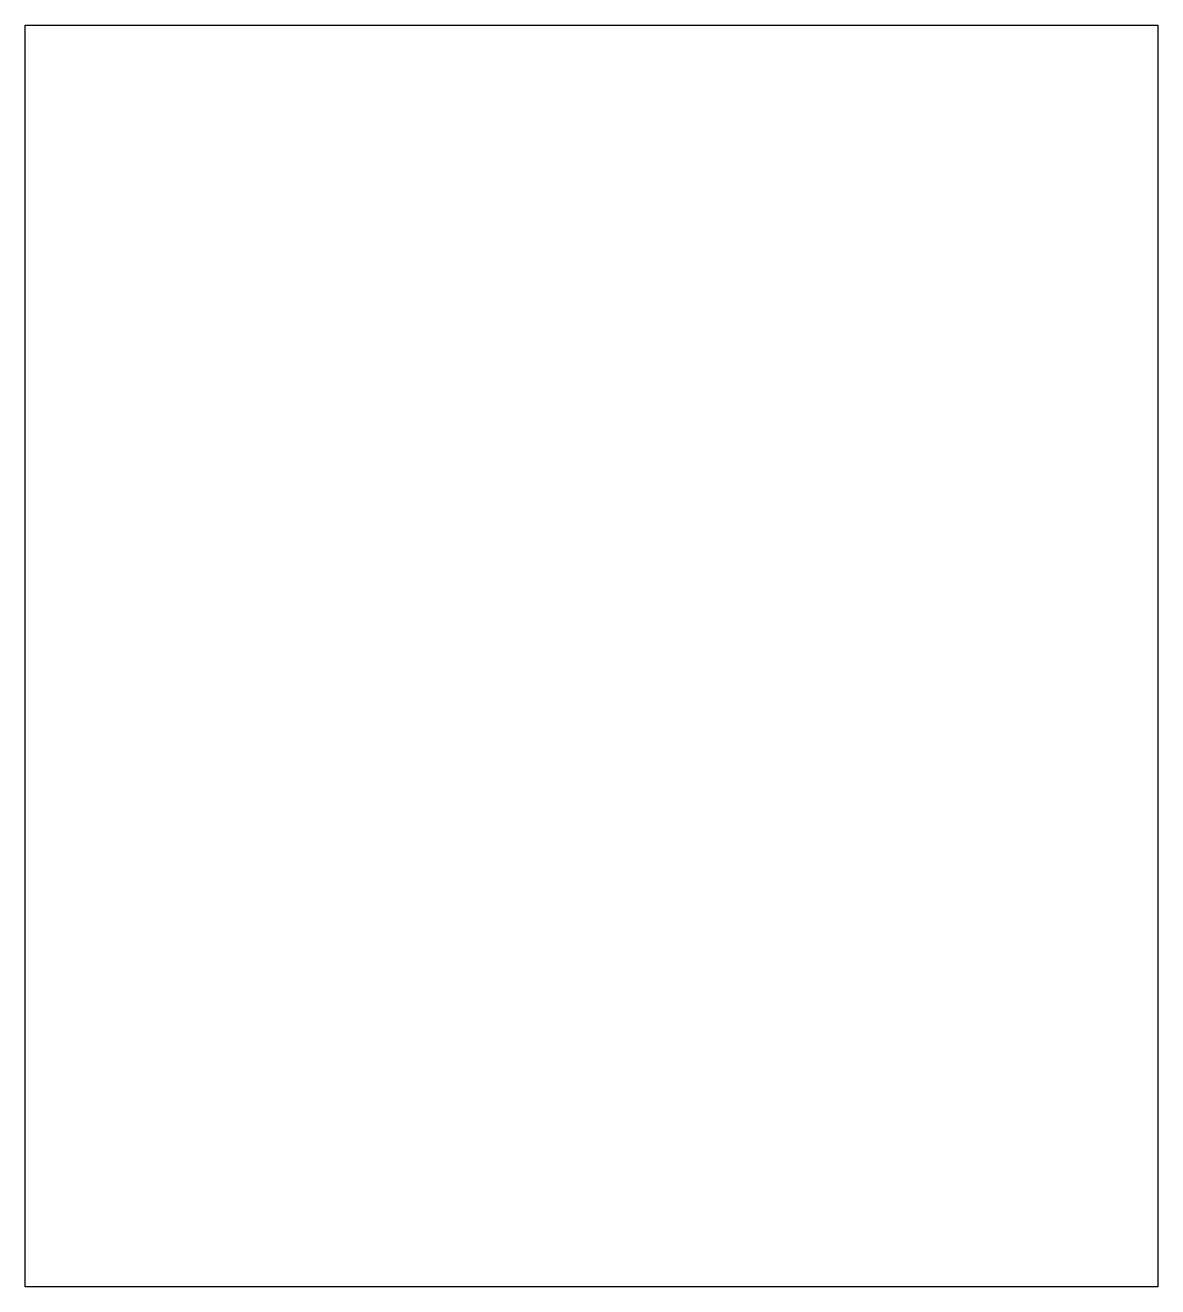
# Paper-space layout 'Layout1' of a CAD drawing. Header units: millimetres. Extents: x 41 to 216, y 0 to 195.
# The model-space entities are those that its viewports show. They can reach past a viewport. Long polylines and large blocks are cut down to what shows.
import ezdxf

# ---------------------------------------------------------------- set-up
doc = ezdxf.new("R2010")
doc.units = ezdxf.units.MM
doc.header["$LTSCALE"] = 10
doc.layers.add('MEMBERS', color=5, linetype='Continuous')

msp = doc.modelspace()

# ---------------------------------------------------------------- linework, layer by layer
at = {"layer": 'MEMBERS', "color": 3, "linetype": 'Continuous'}
for p, q in [((0, -220), (0, 220)), ((0, 220), (395, 220)), ((395, 220), (395, -220)), ((395, -220), (0, -220))]:
    msp.add_line(p, q, dxfattribs=at)

psp = doc.layouts.get("Layout1")

# ---------------------------------------------------------------- viewports
at = {"layer": '0'}
psp.add_viewport(center=(128.5, 97.5), size=(175.06, 195), view_center_point=(197.5, 0), view_height=440.001, dxfattribs=at)

doc.saveas('drawing.dxf')
